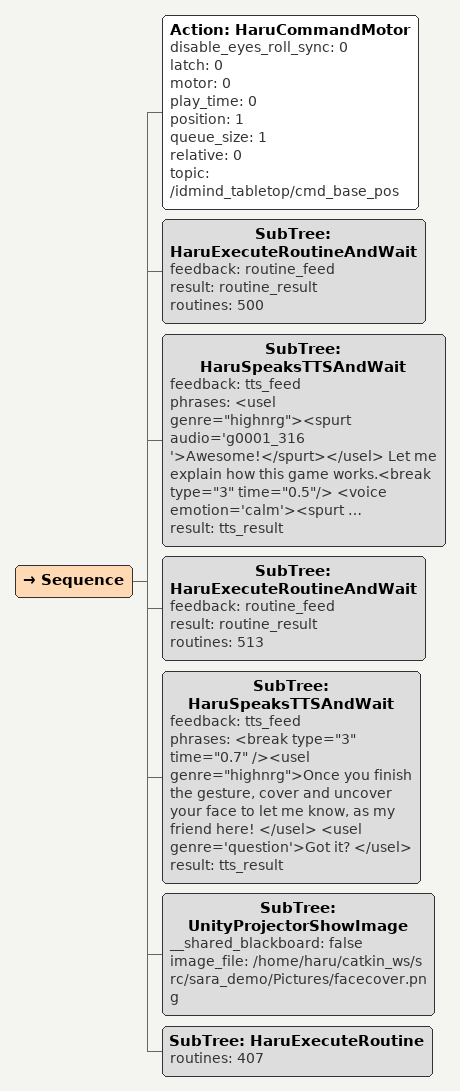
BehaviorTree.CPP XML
<Sequence>
    <Action ID="HaruCommandMotor" disable_eyes_roll_sync="0" latch="0" motor="0" play_time="0" position="1" queue_size="1" relative="0" topic="/idmind_tabletop/cmd_base_pos"/>
    <SubTree ID="HaruExecuteRoutineAndWait" feedback="routine_feed" result="routine_result" routines="500"/>
    <SubTree ID="HaruSpeaksTTSAndWait" feedback="tts_feed" phrases="&lt;usel genre=&quot;highnrg&quot;>&lt;spurt audio='g0001_316 '>Awesome!&lt;/spurt>&lt;/usel> Let me explain how this game works.&lt;break type=&quot;3&quot; time=&quot;0.5&quot;/> &lt;voice emotion='calm'>&lt;spurt audio='g0001_006'>clear throat&lt;/spurt>I am going to perform an action, and then you try to copy me. &lt;/voice> " result="tts_result"/>
    <SubTree ID="HaruExecuteRoutineAndWait" feedback="routine_feed" result="routine_result" routines="513"/>
    <SubTree ID="HaruSpeaksTTSAndWait" feedback="tts_feed" phrases="&lt;break type=&quot;3&quot; time=&quot;0.7&quot; />&lt;usel genre=&quot;highnrg&quot;>Once you finish the gesture, cover and uncover your face to let me know, as my friend here! &lt;/usel> &lt;usel genre='question'>Got it? &lt;/usel>" result="tts_result"/>
    <SubTree ID="UnityProjectorShowImage" __shared_blackboard="false" image_file="/home/haru/catkin_ws/src/sara_demo/Pictures/facecover.png"/>
    <SubTree ID="HaruExecuteRoutine" routines="407"/>
</Sequence>
